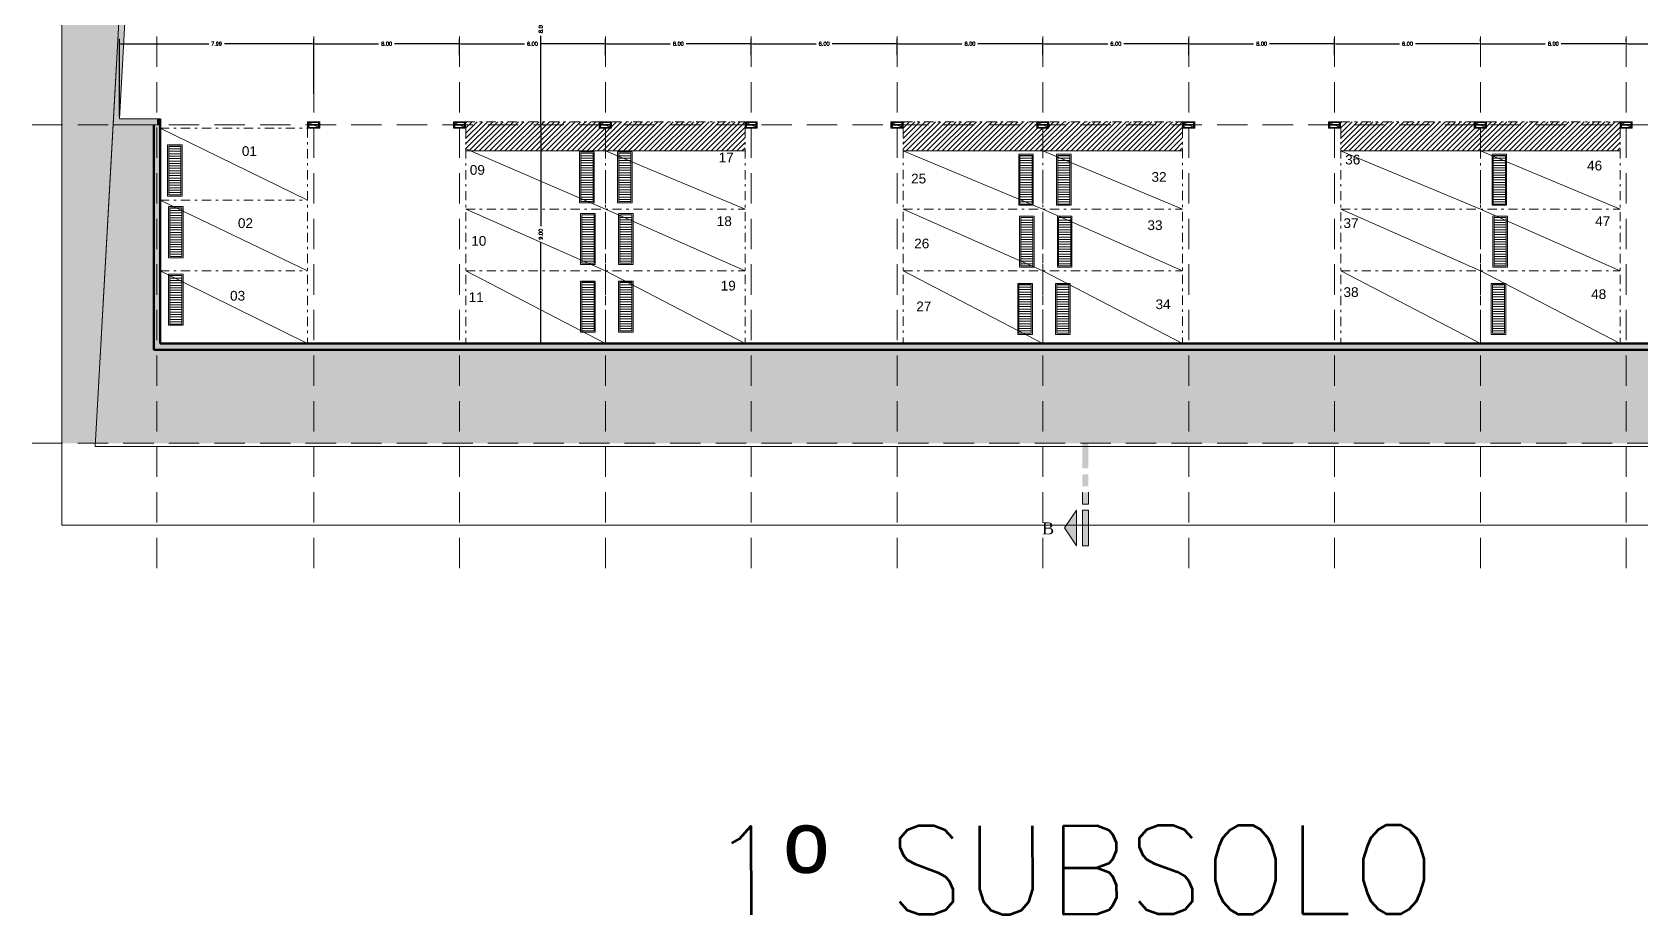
# Model space of a CAD drawing. Header units: millimetres. Extents: x 898 to 1284, y 401 to 654.
# Drawn here: x 897.7 to 963.9, y 401 to 437.3 of the extents above; entities that cross this region are included whole.
import ezdxf

# ---------------------------------------------------------------- set-up
doc = ezdxf.new("R2010")
doc.units = ezdxf.units.MM
doc.header["$LTSCALE"] = 10
doc.linetypes.add('DASHDOT', pattern=[25.4, 12.7, -6.35, 0, -6.35])
doc.linetypes.add('DASHED2', pattern=[0.375, 0.25, -0.125])
doc.layers.get('0').update_dxf_attribs({"color": 90})
for name, color, linetype, lineweight in [('cinza 03', 252, 'Continuous', 13), ('COTA', 90, 'Continuous', 9), ('curvas', 90, 'DASHED2', 9), ('linha estutura', 252, 'Continuous', 13), ('PAREDES 2', 50, 'Continuous', 50), ('Pilares', 16, 'Continuous', 20), ('pn 02', 16, 'Continuous', 20), ('PN-01', 90, 'Continuous', 13), ('terreno', 16, 'Continuous', 20), ('TEXT', 16, 'Continuous', 20)]:
    doc.layers.add(name, color=color, linetype=linetype, lineweight=lineweight)
doc.styles.add('REGUA60', font='cityb___.ttf', dxfattribs={"width": 1.4})
doc.styles.get("Standard").update_dxf_attribs({"font": 'simplex.shx'})
doc.dimstyles.new('1-100', dxfattribs={"dimtxt": 0.15, "dimasz": 0.06, "dimexe": 0.2, "dimexo": 0.1, "dimgap": 0.1, "dimtad": 0, "dimzin": 0, "dimdsep": 46, "dimtxsty": 'Standard', "dimblk": 'DOT', "dimcen": 0.09, "dimclrd": 90, "dimclre": 90, "dimclrt": 16, "dimadec": 0, "dimazin": 0, "dimtfac": 1, "dimtofl": 0, "dimtmove": 0, "dimatfit": 3, "dimldrblk": 'DOT', "dimfxl": 0, "dimtolj": 1, "dimtzin": 0, "dimarcsym": 0})
pattern_1 = [(45, (759.0659, 189.61928), (6e-17, 0.6), [0.4242641, -0.4242641]), (45, (759.1659, 189.51928), (6e-17, 0.6), [0.4242641, -0.4242641]), (45, (759.2659, 189.41928), (6e-17, 0.6), [0.4242641, -0.4242641]), (315, (759.3659, 189.41928), (0.6, -2e-16), [0.4242641, -0.4242641]), (315, (759.4659, 189.51928), (0.6, -2e-16), [0.4242641, -0.4242641]), (315, (759.5659, 189.61928), (0.6, -2e-16), [0.4242641, -0.4242641])]

# ---------------------------------------------------------------- blocks, each defined once
blk = doc.blocks.new('_DOT')
at = {"color": 0, "linetype": 'ByBlock'}
blk.add_line((-0.5, 0), (-1, 0), dxfattribs=at)
at = {"color": 0, "linetype": 'ByBlock', "const_width": 0.5}
blk.add_lwpolyline([(-0.25, 0, 1), (0.25, 0, 1)], format="xyb", close=True, dxfattribs=at)
blk = doc.blocks.new('*D8')
at = {"layer": 'COTA', "color": 90, "lineweight": -2}
for p, q in [((901.288, 433.861), (901.288, 437.048)), ((901.348, 436.848), (904.959, 436.848)), ((909.22, 436.848), (905.609, 436.848)), ((909.28, 434.786), (909.28, 437.048))]:
    blk.add_line(p, q, dxfattribs=at)
at = {"layer": 'COTA', "color": 90, "lineweight": -2, "xscale": 0.06, "yscale": 0.06, "zscale": 0.06, "rotation": 180}
blk.add_blockref('_DOT', (901.288, 436.848), dxfattribs=at)
at = {"layer": 'COTA', "color": 90, "lineweight": -2, "xscale": 0.06, "yscale": 0.06, "zscale": 0.06}
blk.add_blockref('_DOT', (909.28, 436.848), dxfattribs=at)
at = {"layer": 'COTA', "color": 16, "insert": (905.284, 436.848), "char_height": 0.15, "attachment_point": 5}
blk.add_mtext('\\A1;7.99', dxfattribs=at)
blk = doc.blocks.new('*D9')
at = {"layer": 'COTA', "color": 90, "lineweight": -2}
for p, q in [((909.28, 434.786), (909.28, 437.048)), ((909.34, 436.848), (911.951, 436.848)), ((915.22, 436.848), (912.608, 436.848)), ((915.28, 436.378), (915.28, 437.048))]:
    blk.add_line(p, q, dxfattribs=at)
at = {"layer": 'COTA', "color": 90, "lineweight": -2, "xscale": 0.06, "yscale": 0.06, "zscale": 0.06, "rotation": 180}
blk.add_blockref('_DOT', (909.28, 436.848), dxfattribs=at)
at = {"layer": 'COTA', "color": 90, "lineweight": -2, "xscale": 0.06, "yscale": 0.06, "zscale": 0.06}
blk.add_blockref('_DOT', (915.28, 436.848), dxfattribs=at)
at = {"layer": 'COTA', "color": 16, "insert": (912.28, 436.848), "char_height": 0.15, "attachment_point": 5}
blk.add_mtext('\\A1;6.00', dxfattribs=at)
blk = doc.blocks.new('*D10')
at = {"layer": 'COTA', "color": 90, "lineweight": -2}
for p, q in [((915.28, 436.378), (915.28, 437.048)), ((915.34, 436.848), (917.951, 436.848)), ((921.22, 436.848), (918.608, 436.848)), ((921.28, 436.378), (921.28, 437.048))]:
    blk.add_line(p, q, dxfattribs=at)
at = {"layer": 'COTA', "color": 90, "lineweight": -2, "xscale": 0.06, "yscale": 0.06, "zscale": 0.06, "rotation": 180}
blk.add_blockref('_DOT', (915.28, 436.848), dxfattribs=at)
at = {"layer": 'COTA', "color": 90, "lineweight": -2, "xscale": 0.06, "yscale": 0.06, "zscale": 0.06}
blk.add_blockref('_DOT', (921.28, 436.848), dxfattribs=at)
at = {"layer": 'COTA', "color": 16, "insert": (918.28, 436.848), "char_height": 0.15, "attachment_point": 5}
blk.add_mtext('\\A1;6.00', dxfattribs=at)
blk = doc.blocks.new('*D11')
at = {"layer": 'COTA', "color": 90, "lineweight": -2}
for p, q in [((921.28, 436.378), (921.28, 437.048)), ((921.34, 436.848), (923.951, 436.848)), ((927.22, 436.848), (924.608, 436.848)), ((927.28, 436.378), (927.28, 437.048))]:
    blk.add_line(p, q, dxfattribs=at)
at = {"layer": 'COTA', "color": 90, "lineweight": -2, "xscale": 0.06, "yscale": 0.06, "zscale": 0.06, "rotation": 180}
blk.add_blockref('_DOT', (921.28, 436.848), dxfattribs=at)
at = {"layer": 'COTA', "color": 90, "lineweight": -2, "xscale": 0.06, "yscale": 0.06, "zscale": 0.06}
blk.add_blockref('_DOT', (927.28, 436.848), dxfattribs=at)
at = {"layer": 'COTA', "color": 16, "insert": (924.28, 436.848), "char_height": 0.15, "attachment_point": 5}
blk.add_mtext('\\A1;6.00', dxfattribs=at)
blk = doc.blocks.new('*D12')
at = {"layer": 'COTA', "color": 90, "lineweight": -2}
for p, q in [((927.28, 436.378), (927.28, 437.048)), ((927.34, 436.848), (929.951, 436.848)), ((933.22, 436.848), (930.608, 436.848)), ((933.28, 436.378), (933.28, 437.048))]:
    blk.add_line(p, q, dxfattribs=at)
at = {"layer": 'COTA', "color": 90, "lineweight": -2, "xscale": 0.06, "yscale": 0.06, "zscale": 0.06, "rotation": 180}
blk.add_blockref('_DOT', (927.28, 436.848), dxfattribs=at)
at = {"layer": 'COTA', "color": 90, "lineweight": -2, "xscale": 0.06, "yscale": 0.06, "zscale": 0.06}
blk.add_blockref('_DOT', (933.28, 436.848), dxfattribs=at)
at = {"layer": 'COTA', "color": 16, "insert": (930.28, 436.848), "char_height": 0.15, "attachment_point": 5}
blk.add_mtext('\\A1;6.00', dxfattribs=at)
blk = doc.blocks.new('*D13')
at = {"layer": 'COTA', "color": 90, "lineweight": -2}
for p, q in [((933.28, 436.378), (933.28, 437.048)), ((933.34, 436.848), (935.951, 436.848)), ((939.22, 436.848), (936.608, 436.848)), ((939.28, 436.378), (939.28, 437.048))]:
    blk.add_line(p, q, dxfattribs=at)
at = {"layer": 'COTA', "color": 90, "lineweight": -2, "xscale": 0.06, "yscale": 0.06, "zscale": 0.06, "rotation": 180}
blk.add_blockref('_DOT', (933.28, 436.848), dxfattribs=at)
at = {"layer": 'COTA', "color": 90, "lineweight": -2, "xscale": 0.06, "yscale": 0.06, "zscale": 0.06}
blk.add_blockref('_DOT', (939.28, 436.848), dxfattribs=at)
at = {"layer": 'COTA', "color": 16, "insert": (936.28, 436.848), "char_height": 0.15, "attachment_point": 5}
blk.add_mtext('\\A1;6.00', dxfattribs=at)
blk = doc.blocks.new('*D14')
at = {"layer": 'COTA', "color": 90, "lineweight": -2}
for p, q in [((939.28, 436.378), (939.28, 437.048)), ((939.34, 436.848), (941.951, 436.848)), ((945.22, 436.848), (942.608, 436.848)), ((945.28, 436.378), (945.28, 437.048))]:
    blk.add_line(p, q, dxfattribs=at)
at = {"layer": 'COTA', "color": 90, "lineweight": -2, "xscale": 0.06, "yscale": 0.06, "zscale": 0.06, "rotation": 180}
blk.add_blockref('_DOT', (939.28, 436.848), dxfattribs=at)
at = {"layer": 'COTA', "color": 90, "lineweight": -2, "xscale": 0.06, "yscale": 0.06, "zscale": 0.06}
blk.add_blockref('_DOT', (945.28, 436.848), dxfattribs=at)
at = {"layer": 'COTA', "color": 16, "insert": (942.28, 436.848), "char_height": 0.15, "attachment_point": 5}
blk.add_mtext('\\A1;6.00', dxfattribs=at)
blk = doc.blocks.new('*D15')
at = {"layer": 'COTA', "color": 90, "lineweight": -2}
for p, q in [((945.28, 436.378), (945.28, 437.048)), ((945.34, 436.848), (947.951, 436.848)), ((951.22, 436.848), (948.608, 436.848)), ((951.28, 436.378), (951.28, 437.048))]:
    blk.add_line(p, q, dxfattribs=at)
at = {"layer": 'COTA', "color": 90, "lineweight": -2, "xscale": 0.06, "yscale": 0.06, "zscale": 0.06, "rotation": 180}
blk.add_blockref('_DOT', (945.28, 436.848), dxfattribs=at)
at = {"layer": 'COTA', "color": 90, "lineweight": -2, "xscale": 0.06, "yscale": 0.06, "zscale": 0.06}
blk.add_blockref('_DOT', (951.28, 436.848), dxfattribs=at)
at = {"layer": 'COTA', "color": 16, "insert": (948.28, 436.848), "char_height": 0.15, "attachment_point": 5}
blk.add_mtext('\\A1;6.00', dxfattribs=at)
blk = doc.blocks.new('*D16')
at = {"layer": 'COTA', "color": 90, "lineweight": -2}
for p, q in [((951.28, 436.378), (951.28, 437.048)), ((951.34, 436.848), (953.951, 436.848)), ((957.22, 436.848), (954.608, 436.848)), ((957.28, 436.948), (957.28, 437.048))]:
    blk.add_line(p, q, dxfattribs=at)
at = {"layer": 'COTA', "color": 90, "lineweight": -2, "xscale": 0.06, "yscale": 0.06, "zscale": 0.06, "rotation": 180}
blk.add_blockref('_DOT', (951.28, 436.848), dxfattribs=at)
at = {"layer": 'COTA', "color": 90, "lineweight": -2, "xscale": 0.06, "yscale": 0.06, "zscale": 0.06}
blk.add_blockref('_DOT', (957.28, 436.848), dxfattribs=at)
at = {"layer": 'COTA', "color": 16, "insert": (954.28, 436.848), "char_height": 0.15, "attachment_point": 5}
blk.add_mtext('\\A1;6.00', dxfattribs=at)
blk = doc.blocks.new('*D17')
at = {"layer": 'COTA', "color": 90, "lineweight": -2}
for p, q in [((957.28, 436.948), (957.28, 437.048)), ((957.34, 436.848), (959.951, 436.848)), ((963.22, 436.848), (960.608, 436.848)), ((963.28, 436.948), (963.28, 437.048))]:
    blk.add_line(p, q, dxfattribs=at)
at = {"layer": 'COTA', "color": 90, "lineweight": -2, "xscale": 0.06, "yscale": 0.06, "zscale": 0.06, "rotation": 180}
blk.add_blockref('_DOT', (957.28, 436.848), dxfattribs=at)
at = {"layer": 'COTA', "color": 90, "lineweight": -2, "xscale": 0.06, "yscale": 0.06, "zscale": 0.06}
blk.add_blockref('_DOT', (963.28, 436.848), dxfattribs=at)
at = {"layer": 'COTA', "color": 16, "insert": (960.28, 436.848), "char_height": 0.15, "attachment_point": 5}
blk.add_mtext('\\A1;6.00', dxfattribs=at)
blk = doc.blocks.new('*D18')
at = {"layer": 'COTA', "color": 90, "lineweight": -2}
for p, q in [((963.28, 436.948), (963.28, 437.048)), ((963.34, 436.848), (965.951, 436.848)), ((969.22, 436.848), (966.608, 436.848)), ((969.28, 436.948), (969.28, 437.048))]:
    blk.add_line(p, q, dxfattribs=at)
at = {"layer": 'COTA', "color": 90, "lineweight": -2, "xscale": 0.06, "yscale": 0.06, "zscale": 0.06, "rotation": 180}
blk.add_blockref('_DOT', (963.28, 436.848), dxfattribs=at)
at = {"layer": 'COTA', "color": 90, "lineweight": -2, "xscale": 0.06, "yscale": 0.06, "zscale": 0.06}
blk.add_blockref('_DOT', (969.28, 436.848), dxfattribs=at)
at = {"layer": 'COTA', "color": 16, "insert": (966.28, 436.848), "char_height": 0.15, "attachment_point": 5}
blk.add_mtext('\\A1;6.00', dxfattribs=at)
blk = doc.blocks.new('*D30')
at = {"layer": 'COTA', "color": 90, "lineweight": -2}
for p, q in [((918.72, 433.511), (918.82, 433.511)), ((918.62, 433.451), (918.62, 429.339)), ((918.62, 424.571), (918.62, 428.682)), ((918.628, 424.511), (918.82, 424.511))]:
    blk.add_line(p, q, dxfattribs=at)
at = {"layer": 'COTA', "color": 90, "lineweight": -2, "xscale": 0.06, "yscale": 0.06, "zscale": 0.06}
for p, rotation in [((918.62, 433.511), 90), ((918.62, 424.511), 270)]:
    blk.add_blockref('_DOT', p, dxfattribs=dict(at, rotation=rotation))
at = {"layer": 'COTA', "color": 16, "insert": (918.62, 429.011), "char_height": 0.15, "attachment_point": 5, "rotation": 90}
blk.add_mtext('\\A1;9.00', dxfattribs=at)
blk = doc.blocks.new('*D31')
at = {"layer": 'COTA', "color": 90, "lineweight": -2}
for p, q in [((918.62, 441.451), (918.62, 437.839)), ((918.63, 441.511), (918.82, 441.511)), ((918.62, 433.571), (918.62, 437.182)), ((918.72, 433.511), (918.82, 433.511))]:
    blk.add_line(p, q, dxfattribs=at)
at = {"layer": 'COTA', "color": 90, "lineweight": -2, "xscale": 0.06, "yscale": 0.06, "zscale": 0.06}
for p, rotation in [((918.62, 441.511), 90), ((918.62, 433.511), 270)]:
    blk.add_blockref('_DOT', p, dxfattribs=dict(at, rotation=rotation))
at = {"layer": 'COTA', "color": 16, "insert": (918.62, 437.511), "char_height": 0.15, "attachment_point": 5, "rotation": 90}
blk.add_mtext('\\A1;8.00', dxfattribs=at)

msp = doc.modelspace()

# ---------------------------------------------------------------- hatches: boundary and pattern name
at = {"layer": 'cinza 03'}
h = msp.add_hatch(dxfattribs=at)
h.set_pattern_fill('SOLO1', color=256, style=0)
h.set_pattern_definition(pattern_1)
h.paths.add_polyline_path([(901.024, 433.511), (898.912, 433.511), (898.912, 420.411), (900.299, 420.411)])
h.paths.add_polyline_path([(901.466, 441.511), (898.912, 441.511), (898.912, 433.511), (901.024, 433.511)])
h.paths.add_polyline_path([(901.908, 449.511), (898.912, 449.511), (898.912, 442.625), (899.791, 442.625), (899.791, 442.38), (898.912, 442.38), (898.912, 442.135), (899.791, 442.135), (899.056, 441.645), (898.912, 441.741), (898.912, 441.511), (901.466, 441.511)])
h.paths.add_polyline_path([(902.24, 455.511), (898.912, 455.511), (898.912, 449.511), (901.908, 449.511)])
h.paths.add_polyline_path([(902.706, 463.939), (902.83, 466.092), (902.83, 467.414), (899.814, 467.604), (898.912, 465.803), (898.912, 455.511), (902.24, 455.511)])
h.paths.add_polyline_path([(909.28, 467.007), (902.905, 467.409), (902.83, 466.092), (902.83, 463.936), (909.28, 463.797)])
h.paths.add_polyline_path([(915.28, 466.628), (909.28, 467.007), (909.28, 463.797), (915.28, 463.667)])
h.paths.add_polyline_path([(921.28, 466.249), (915.28, 466.628), (915.28, 463.667), (921.28, 463.538), (921.28, 463.908)])
h.paths.add_polyline_path([(898.668, 442.728), (898.668, 443.481), (899.403, 443.481), (899.403, 442.728)], flags=9)
for points in [[(901.288, 433.761), (901.716, 441.511), (901.466, 441.511), (901.024, 433.511), (902.83, 433.511), (902.83, 433.761)], [(902.955, 433.761), (902.83, 433.761), (902.83, 433.511), (902.955, 433.511)], [(915.28, 424.511), (909.28, 424.511), (909.28, 424.261), (915.28, 424.261)]]:
    msp.add_hatch(color=256, dxfattribs=at).paths.add_polyline_path(points)
h = msp.add_hatch(dxfattribs=at)
h.set_pattern_fill('SOLO1', color=256, style=0)
h.set_pattern_definition(pattern_1)
h.paths.add_polyline_path([(945.28, 424.261), (939.28, 424.261), (939.28, 420.411), (945.28, 420.411)])
h.paths.add_polyline_path([(939.28, 424.261), (933.28, 424.261), (933.28, 420.411), (939.28, 420.411)])
h.paths.add_polyline_path([(933.28, 424.261), (927.28, 424.261), (927.28, 420.411), (933.28, 420.411)])
h.paths.add_polyline_path([(927.28, 424.261), (921.28, 424.261), (921.28, 420.411), (927.28, 420.411)])
h.paths.add_polyline_path([(921.28, 424.261), (915.28, 424.261), (915.28, 420.411), (921.28, 420.411)])
h.paths.add_polyline_path([(915.28, 424.261), (909.28, 424.261), (909.28, 420.411), (915.28, 420.411)])
h.paths.add_polyline_path([(909.28, 424.261), (902.83, 424.261), (902.83, 420.411), (909.28, 420.411)])
h.paths.add_polyline_path([(902.83, 424.261), (902.705, 424.261), (902.705, 433.511), (901.024, 433.511), (900.299, 420.411), (902.83, 420.411)])
h = msp.add_hatch(color=256, dxfattribs=at)
h.paths.add_polyline_path([(902.83, 433.511), (902.705, 433.511), (902.705, 424.261), (902.83, 424.261)])
h.paths.add_polyline_path([(902.955, 433.511), (902.83, 433.511), (902.83, 424.261), (909.28, 424.261), (909.28, 424.511), (902.955, 424.511)])
h = msp.add_hatch(dxfattribs=at)
h.set_pattern_fill('_USER', color=256, scale=0.15, angle=45, style=0, pattern_type=0)
h.set_pattern_definition([(45, (741.06589, 189.11928), (-0.10606602, 0.10606602), [])])
h.paths.add_polyline_path([(921.28, 433.381), (921.03, 433.381), (921.03, 433.511), (915.53, 433.511), (915.53, 433.381), (915.53, 432.441), (921.28, 432.441)])
h.paths.add_polyline_path([(927.03, 433.381), (927.03, 433.511), (921.53, 433.511), (921.53, 433.381), (921.28, 433.381), (921.28, 432.441), (927.03, 432.441)])
h.paths.add_polyline_path([(927.03, 433.641), (921.53, 433.641), (921.53, 433.511), (927.03, 433.511)])
h.paths.add_polyline_path([(921.03, 433.641), (915.53, 433.641), (915.53, 433.511), (921.03, 433.511)])
h = msp.add_hatch(dxfattribs=at)
h.set_pattern_fill('_USER', color=256, scale=0.15, angle=45, style=0, pattern_type=0)
h.set_pattern_definition([(45, (759.06589, 189.11928), (-0.10606602, 0.10606602), [])])
h.paths.add_polyline_path([(939.28, 433.381), (939.03, 433.381), (939.03, 433.511), (933.53, 433.511), (933.53, 433.381), (933.53, 432.441), (939.28, 432.441)])
h.paths.add_polyline_path([(945.03, 433.381), (945.03, 433.511), (939.53, 433.511), (939.53, 433.381), (939.28, 433.381), (939.28, 432.441), (945.03, 432.441)])
h.paths.add_polyline_path([(945.03, 433.641), (939.53, 433.641), (939.53, 433.511), (945.03, 433.511)])
h.paths.add_polyline_path([(939.03, 433.641), (933.53, 433.641), (933.53, 433.511), (939.03, 433.511)])
h = msp.add_hatch(dxfattribs=at)
h.set_pattern_fill('_USER', color=256, scale=0.15, angle=45, style=0, pattern_type=0)
h.set_pattern_definition([(45, (777.06589, 189.11928), (-0.10606602, 0.10606602), [])])
h.paths.add_polyline_path([(957.28, 433.381), (957.03, 433.381), (957.03, 433.511), (951.53, 433.511), (951.53, 433.381), (951.53, 432.441), (957.28, 432.441)])
h.paths.add_polyline_path([(963.03, 433.381), (963.03, 433.511), (957.53, 433.511), (957.53, 433.381), (957.28, 433.381), (957.28, 432.441), (963.03, 432.441)])
h.paths.add_polyline_path([(963.03, 433.641), (957.53, 433.641), (957.53, 433.511), (963.03, 433.511)])
h.paths.add_polyline_path([(957.03, 433.641), (951.53, 433.641), (951.53, 433.511), (957.03, 433.511)])
h = msp.add_hatch(dxfattribs=at)
h.set_pattern_fill('_USER', color=256, scale=0.1, style=0, pattern_type=0)
h.set_pattern_definition([(0, (748.39919, 177.92523), (0, 0.1), [])])
h.paths.add_polyline_path([(903.815, 432.635), (903.315, 432.635), (903.315, 430.635), (903.815, 430.635)])
h = msp.add_hatch(dxfattribs=at)
h.set_pattern_fill('_USER', color=256, scale=0.1, style=0, pattern_type=0)
h.set_pattern_definition([(0, (765.35521, 177.64342), (0, 0.1), [])])
h.paths.add_polyline_path([(920.771, 432.353), (920.271, 432.353), (920.271, 430.353), (920.771, 430.353)])
h = msp.add_hatch(dxfattribs=at)
h.set_pattern_fill('_USER', color=256, scale=0.1, style=0, pattern_type=0)
h.set_pattern_definition([(0, (766.91241, 177.64342), (0, 0.1), [])])
h.paths.add_polyline_path([(922.328, 432.353), (921.828, 432.353), (921.828, 430.353), (922.328, 430.353)])
h = msp.add_hatch(dxfattribs=at)
h.set_pattern_fill('_USER', color=256, scale=0.1, style=0, pattern_type=0)
h.set_pattern_definition([(0, (783.41673, 177.54446), (0, 0.1), [])])
h.paths.add_polyline_path([(938.833, 432.254), (938.333, 432.254), (938.333, 430.254), (938.833, 430.254)])
h = msp.add_hatch(dxfattribs=at)
h.set_pattern_fill('_USER', color=256, scale=0.1, style=0, pattern_type=0)
h.set_pattern_definition([(0, (784.97393, 177.54446), (0, 0.1), [])])
h.paths.add_polyline_path([(940.39, 432.254), (939.89, 432.254), (939.89, 430.254), (940.39, 430.254)])
h = msp.add_hatch(dxfattribs=at)
h.set_pattern_fill('_USER', color=256, scale=0.1, style=0, pattern_type=0)
h.set_pattern_definition([(0, (802.89151, 177.54446), (0, 0.1), [])])
h.paths.add_polyline_path([(958.307, 432.254), (957.807, 432.254), (957.807, 430.254), (958.307, 430.254)])
h = msp.add_hatch(dxfattribs=at)
h.set_pattern_fill('_USER', color=256, scale=0.1, style=0, pattern_type=0)
h.set_pattern_definition([(0, (748.43951, 175.38752), (0, 0.1), [])])
h.paths.add_polyline_path([(903.855, 430.097), (903.355, 430.097), (903.355, 428.097), (903.855, 428.097)])
h = msp.add_hatch(dxfattribs=at)
h.set_pattern_fill('_USER', color=256, scale=0.1, style=0, pattern_type=0)
h.set_pattern_definition([(0, (765.39553, 175.10571), (0, 0.1), [])])
h.paths.add_polyline_path([(920.811, 429.815), (920.311, 429.815), (920.311, 427.815), (920.811, 427.815)])
h = msp.add_hatch(dxfattribs=at)
h.set_pattern_fill('_USER', color=256, scale=0.1, style=0, pattern_type=0)
h.set_pattern_definition([(0, (766.95272, 175.10571), (0, 0.1), [])])
h.paths.add_polyline_path([(922.369, 429.815), (921.869, 429.815), (921.869, 427.815), (922.369, 427.815)])
h = msp.add_hatch(dxfattribs=at)
h.set_pattern_fill('_USER', color=256, scale=0.1, style=0, pattern_type=0)
h.set_pattern_definition([(0, (783.45316, 174.99724), (0, 0.1), [])])
h.paths.add_polyline_path([(938.869, 429.707), (938.369, 429.707), (938.369, 427.707), (938.869, 427.707)])
h = msp.add_hatch(dxfattribs=at)
h.set_pattern_fill('_USER', color=256, scale=0.1, style=0, pattern_type=0)
h.set_pattern_definition([(0, (785.01036, 174.99724), (0, 0.1), [])])
h.paths.add_polyline_path([(940.426, 429.707), (939.926, 429.707), (939.926, 427.707), (940.426, 427.707)])
h = msp.add_hatch(dxfattribs=at)
h.set_pattern_fill('_USER', color=256, scale=0.1, style=0, pattern_type=0)
h.set_pattern_definition([(0, (802.92793, 174.99724), (0, 0.1), [])])
h.paths.add_polyline_path([(958.344, 429.707), (957.844, 429.707), (957.844, 427.707), (958.344, 427.707)])
h = msp.add_hatch(dxfattribs=at)
h.set_pattern_fill('SOLO1', color=256, style=0)
h.set_pattern_definition(pattern_1)
h.paths.add_polyline_path([(992.312, 427.85), (991.108, 427.85), (991.108, 420.411), (991.854, 420.411)])
h.paths.add_polyline_path([(981.28, 424.261), (975.28, 424.261), (975.28, 420.411), (981.28, 420.411)])
h.paths.add_polyline_path([(975.28, 424.261), (969.28, 424.261), (969.28, 420.411), (975.28, 420.411)])
h.paths.add_polyline_path([(969.28, 424.261), (963.28, 424.261), (963.28, 420.411), (969.28, 420.411)])
h.paths.add_polyline_path([(963.28, 424.261), (957.28, 424.261), (957.28, 420.411), (963.28, 420.411)])
h.paths.add_polyline_path([(957.28, 424.261), (951.28, 424.261), (951.28, 420.411), (957.28, 420.411)])
h.paths.add_polyline_path([(951.28, 424.261), (945.28, 424.261), (945.28, 420.411), (951.28, 420.411)])
h = msp.add_hatch(dxfattribs=at)
h.set_pattern_fill('_USER', color=256, scale=0.1, style=0, pattern_type=0)
h.set_pattern_definition([(0, (748.43951, 172.60812), (0, 0.1), [])])
h.paths.add_polyline_path([(903.855, 427.318), (903.355, 427.318), (903.355, 425.318), (903.855, 425.318)])
h = msp.add_hatch(dxfattribs=at)
h.set_pattern_fill('_USER', color=256, scale=0.1, style=0, pattern_type=0)
h.set_pattern_definition([(0, (765.39553, 172.32631), (0, 0.1), [])])
h.paths.add_polyline_path([(920.811, 427.036), (920.311, 427.036), (920.311, 425.036), (920.811, 425.036)])
h = msp.add_hatch(dxfattribs=at)
h.set_pattern_fill('_USER', color=256, scale=0.1, style=0, pattern_type=0)
h.set_pattern_definition([(0, (766.95272, 172.32631), (0, 0.1), [])])
h.paths.add_polyline_path([(922.369, 427.036), (921.869, 427.036), (921.869, 425.036), (922.369, 425.036)])
h = msp.add_hatch(dxfattribs=at)
h.set_pattern_fill('_USER', color=256, scale=0.1, style=0, pattern_type=0)
h.set_pattern_definition([(0, (783.38031, 172.23169), (0, 0.1), [])])
h.paths.add_polyline_path([(938.796, 426.941), (938.296, 426.941), (938.296, 424.941), (938.796, 424.941)])
h = msp.add_hatch(dxfattribs=at)
h.set_pattern_fill('_USER', color=256, scale=0.1, style=0, pattern_type=0)
h.set_pattern_definition([(0, (784.93751, 172.23169), (0, 0.1), [])])
h.paths.add_polyline_path([(940.353, 426.941), (939.853, 426.941), (939.853, 424.941), (940.353, 424.941)])
h = msp.add_hatch(dxfattribs=at)
h.set_pattern_fill('_USER', color=256, scale=0.1, style=0, pattern_type=0)
h.set_pattern_definition([(0, (802.85508, 172.23169), (0, 0.1), [])])
h.paths.add_polyline_path([(958.271, 426.941), (957.771, 426.941), (957.771, 424.941), (958.271, 424.941)])
at = {"layer": 'cinza 03', "linetype": 'DASHDOT'}
h = msp.add_hatch(color=256, dxfattribs=at)
h.paths.add_polyline_path([(921.28, 424.511), (915.28, 424.511), (915.28, 424.386), (921.28, 424.386)])
h.paths.add_polyline_path([(921.28, 424.386), (915.28, 424.386), (915.28, 424.261), (921.28, 424.261)])
h.paths.add_polyline_path([(927.28, 424.511), (921.28, 424.511), (921.28, 424.386), (927.28, 424.386)])
h.paths.add_polyline_path([(927.28, 424.386), (921.28, 424.386), (921.28, 424.261), (927.28, 424.261)])
h = msp.add_hatch(color=256, dxfattribs=at)
h.paths.add_polyline_path([(933.28, 424.511), (927.28, 424.511), (927.28, 424.386), (933.28, 424.386)])
h.paths.add_polyline_path([(933.28, 424.386), (927.28, 424.386), (927.28, 424.261), (933.28, 424.261)])
h.paths.add_polyline_path([(939.28, 424.511), (933.28, 424.511), (933.28, 424.386), (939.28, 424.386)])
h.paths.add_polyline_path([(939.28, 424.386), (933.28, 424.386), (933.28, 424.261), (939.28, 424.261)])
h.paths.add_polyline_path([(944.074, 424.511), (939.28, 424.511), (939.28, 424.386), (944.074, 424.386)])
h.paths.add_polyline_path([(944.074, 424.386), (939.28, 424.386), (939.28, 424.261), (944.074, 424.261)])
h.paths.add_polyline_path([(945.28, 424.511), (944.074, 424.511), (944.074, 424.386), (945.28, 424.386)])
h.paths.add_polyline_path([(945.28, 424.386), (944.074, 424.386), (944.074, 424.261), (945.28, 424.261)])
h = msp.add_hatch(color=256, dxfattribs=at)
h.paths.add_polyline_path([(951.28, 424.511), (945.28, 424.511), (945.28, 424.386), (951.28, 424.386)])
h.paths.add_polyline_path([(951.28, 424.386), (945.28, 424.386), (945.28, 424.261), (951.28, 424.261)])
h.paths.add_polyline_path([(957.28, 424.511), (951.28, 424.511), (951.28, 424.386), (957.28, 424.386)])
h.paths.add_polyline_path([(957.28, 424.386), (951.28, 424.386), (951.28, 424.261), (957.28, 424.261)])
h.paths.add_polyline_path([(963.28, 424.511), (957.28, 424.511), (957.28, 424.386), (963.28, 424.386)])
h.paths.add_polyline_path([(963.28, 424.386), (957.28, 424.386), (957.28, 424.261), (963.28, 424.261)])
h = msp.add_hatch(color=256, dxfattribs=at)
h.paths.add_polyline_path([(969.28, 424.511), (963.28, 424.511), (963.28, 424.386), (969.28, 424.386)])
h.paths.add_polyline_path([(969.28, 424.386), (963.28, 424.386), (963.28, 424.261), (969.28, 424.261)])
h.paths.add_polyline_path([(975.28, 424.511), (969.28, 424.511), (969.28, 424.386), (975.28, 424.386)])
h.paths.add_polyline_path([(975.28, 424.386), (969.28, 424.386), (969.28, 424.261), (975.28, 424.261)])
h.paths.add_polyline_path([(981.28, 424.511), (975.28, 424.511), (975.28, 424.386), (981.28, 424.386)])
h.paths.add_polyline_path([(981.28, 424.386), (975.28, 424.386), (975.28, 424.261), (981.28, 424.261)])
at = {"layer": 'Pilares'}
for points in [[(909.055, 433.616), (909.055, 433.406), (909.085, 433.406), (909.085, 433.496), (909.475, 433.496), (909.475, 433.406), (909.505, 433.406), (909.505, 433.616), (909.475, 433.616), (909.475, 433.526), (909.085, 433.526), (909.085, 433.616)], [(915.055, 433.616), (915.055, 433.406), (915.085, 433.406), (915.085, 433.496), (915.475, 433.496), (915.475, 433.406), (915.505, 433.406), (915.505, 433.616), (915.475, 433.616), (915.475, 433.526), (915.085, 433.526), (915.085, 433.616)], [(921.055, 433.616), (921.055, 433.406), (921.085, 433.406), (921.085, 433.496), (921.475, 433.496), (921.475, 433.406), (921.505, 433.406), (921.505, 433.616), (921.475, 433.616), (921.475, 433.526), (921.085, 433.526), (921.085, 433.616)], [(927.055, 433.616), (927.055, 433.406), (927.085, 433.406), (927.085, 433.496), (927.475, 433.496), (927.475, 433.406), (927.505, 433.406), (927.505, 433.616), (927.475, 433.616), (927.475, 433.526), (927.085, 433.526), (927.085, 433.616)], [(933.055, 433.616), (933.055, 433.406), (933.085, 433.406), (933.085, 433.496), (933.475, 433.496), (933.475, 433.406), (933.505, 433.406), (933.505, 433.616), (933.475, 433.616), (933.475, 433.526), (933.085, 433.526), (933.085, 433.616)], [(939.055, 433.616), (939.055, 433.406), (939.085, 433.406), (939.085, 433.496), (939.475, 433.496), (939.475, 433.406), (939.505, 433.406), (939.505, 433.616), (939.475, 433.616), (939.475, 433.526), (939.085, 433.526), (939.085, 433.616)], [(945.055, 433.616), (945.055, 433.406), (945.085, 433.406), (945.085, 433.496), (945.475, 433.496), (945.475, 433.406), (945.505, 433.406), (945.505, 433.616), (945.475, 433.616), (945.475, 433.526), (945.085, 433.526), (945.085, 433.616)], [(951.055, 433.616), (951.055, 433.406), (951.085, 433.406), (951.085, 433.496), (951.475, 433.496), (951.475, 433.406), (951.505, 433.406), (951.505, 433.616), (951.475, 433.616), (951.475, 433.526), (951.085, 433.526), (951.085, 433.616)], [(957.055, 433.616), (957.055, 433.406), (957.085, 433.406), (957.085, 433.496), (957.475, 433.496), (957.475, 433.406), (957.505, 433.406), (957.505, 433.616), (957.475, 433.616), (957.475, 433.526), (957.085, 433.526), (957.085, 433.616)], [(963.055, 433.616), (963.055, 433.406), (963.085, 433.406), (963.085, 433.496), (963.475, 433.496), (963.475, 433.406), (963.505, 433.406), (963.505, 433.616), (963.475, 433.616), (963.475, 433.526), (963.085, 433.526), (963.085, 433.616)]]:
    msp.add_hatch(color=256, dxfattribs=at).paths.add_polyline_path(points)
at = {"layer": 'PN-01', "ltscale": 0.05}
h = msp.add_hatch(color=256, dxfattribs=at)
h.paths.add_polyline_path([(940.171, 416.928), (940.661, 416.193), (940.661, 417.663)])
h.paths.add_polyline_path([(940.906, 417.663), (940.906, 416.193), (941.151, 416.193), (941.151, 417.663)])
h.paths.add_polyline_path([(940.906, 418.398), (940.906, 417.908), (941.151, 417.908), (941.151, 418.398)])
h.paths.add_polyline_path([(940.906, 419.133), (940.906, 418.643), (941.151, 418.643), (941.151, 419.133)])
h.paths.add_polyline_path([(940.906, 420.101), (940.906, 419.378), (941.151, 419.378), (941.151, 420.101)])
h.paths.add_polyline_path([(940.906, 420.848), (940.906, 420.101), (941.151, 420.101), (941.151, 420.848)])

# ---------------------------------------------------------------- linework, layer by layer
at = {"layer": 'cinza 03'}
for p, q in [((902.955, 433.374), (909.025, 430.42)), ((915.53, 432.441), (927.03, 432.441)), ((915.534, 432.531), (921.28, 430.041)), ((921.28, 432.441), (927.025, 430.041)), ((933.53, 432.441), (945.03, 432.441)), ((933.53, 432.441), (939.28, 430.041)), ((939.28, 432.441), (945.025, 430.041)), ((951.53, 432.441), (963.03, 432.441)), ((951.53, 432.441), (957.28, 430.041)), ((957.28, 432.441), (963.025, 430.041)), ((902.955, 430.42), (909.025, 427.511)), ((915.534, 430.041), (921.28, 427.511)), ((921.28, 430.041), (927.025, 427.511)), ((933.534, 430.041), (939.28, 427.511)), ((939.28, 430.041), (945.025, 427.511)), ((951.534, 430.041), (957.28, 427.511)), ((957.28, 430.041), (963.025, 427.511)), ((902.955, 427.511), (909.025, 424.511)), ((915.534, 427.511), (921.28, 424.511)), ((921.28, 427.511), (927.025, 424.511)), ((933.534, 427.511), (939.28, 424.511)), ((939.28, 427.511), (945.03, 424.517)), ((951.534, 427.511), (957.28, 424.511)), ((957.28, 427.511), (963.03, 424.517))]:
    msp.add_line(p, q, dxfattribs=at)
at = {"layer": 'cinza 03', "linetype": 'DASHDOT'}
msp.add_lwpolyline([(898.912, 465.803), (898.912, 417.043), (991.108, 417.043), (991.108, 427.85), (995.615, 427.85), (995.615, 461.557), (899.814, 467.604)], close=True, dxfattribs=at)
at = {"layer": 'cinza 03'}
for points in [[(903.265, 430.585), (903.865, 430.585), (903.865, 432.685), (903.265, 432.685)], [(903.315, 430.635), (903.815, 430.635), (903.815, 432.635), (903.315, 432.635)], [(920.221, 430.303), (920.821, 430.303), (920.821, 432.403), (920.221, 432.403)], [(920.271, 430.353), (920.771, 430.353), (920.771, 432.353), (920.271, 432.353)], [(921.778, 430.303), (922.378, 430.303), (922.378, 432.403), (921.778, 432.403)], [(921.828, 430.353), (922.328, 430.353), (922.328, 432.353), (921.828, 432.353)], [(938.283, 430.204), (938.883, 430.204), (938.883, 432.304), (938.283, 432.304)], [(938.333, 430.254), (938.833, 430.254), (938.833, 432.254), (938.333, 432.254)], [(939.84, 430.204), (940.44, 430.204), (940.44, 432.304), (939.84, 432.304)], [(939.89, 430.254), (940.39, 430.254), (940.39, 432.254), (939.89, 432.254)], [(957.757, 430.204), (958.357, 430.204), (958.357, 432.304), (957.757, 432.304)], [(957.807, 430.254), (958.307, 430.254), (958.307, 432.254), (957.807, 432.254)], [(903.305, 428.047), (903.905, 428.047), (903.905, 430.147), (903.305, 430.147)], [(903.355, 428.097), (903.855, 428.097), (903.855, 430.097), (903.355, 430.097)], [(920.261, 427.765), (920.861, 427.765), (920.861, 429.865), (920.261, 429.865)], [(920.311, 427.815), (920.811, 427.815), (920.811, 429.815), (920.311, 429.815)], [(921.819, 427.765), (922.419, 427.765), (922.419, 429.865), (921.819, 429.865)], [(921.869, 427.815), (922.369, 427.815), (922.369, 429.815), (921.869, 429.815)], [(938.319, 427.657), (938.919, 427.657), (938.919, 429.757), (938.319, 429.757)], [(938.369, 427.707), (938.869, 427.707), (938.869, 429.707), (938.369, 429.707)], [(939.876, 427.657), (940.476, 427.657), (940.476, 429.757), (939.876, 429.757)], [(939.926, 427.707), (940.426, 427.707), (940.426, 429.707), (939.926, 429.707)], [(957.794, 427.657), (958.394, 427.657), (958.394, 429.757), (957.794, 429.757)], [(957.844, 427.707), (958.344, 427.707), (958.344, 429.707), (957.844, 429.707)], [(903.305, 425.268), (903.905, 425.268), (903.905, 427.368), (903.305, 427.368)], [(903.355, 425.318), (903.855, 425.318), (903.855, 427.318), (903.355, 427.318)], [(920.261, 424.986), (920.861, 424.986), (920.861, 427.086), (920.261, 427.086)], [(920.311, 425.036), (920.811, 425.036), (920.811, 427.036), (920.311, 427.036)], [(921.819, 424.986), (922.419, 424.986), (922.419, 427.086), (921.819, 427.086)], [(921.869, 425.036), (922.369, 425.036), (922.369, 427.036), (921.869, 427.036)], [(938.246, 424.891), (938.846, 424.891), (938.846, 426.991), (938.246, 426.991)], [(938.296, 424.941), (938.796, 424.941), (938.796, 426.941), (938.296, 426.941)], [(939.803, 424.891), (940.403, 424.891), (940.403, 426.991), (939.803, 426.991)], [(939.853, 424.941), (940.353, 424.941), (940.353, 426.941), (939.853, 426.941)], [(957.721, 424.891), (958.321, 424.891), (958.321, 426.991), (957.721, 426.991)], [(957.771, 424.941), (958.271, 424.941), (958.271, 426.941), (957.771, 426.941)]]:
    msp.add_lwpolyline(points, close=True, dxfattribs=at)
at = {"layer": 'linha estutura', "linetype": 'DASHED2', "ltscale": 0.5}
for p, q in [((902.83, 415.274), (902.83, 468.798)), ((909.28, 415.274), (909.28, 468.798)), ((915.28, 415.274), (915.28, 468.668)), ((921.28, 415.274), (921.28, 468.539)), ((927.28, 415.274), (927.28, 468.409)), ((933.28, 415.274), (933.28, 468.28)), ((939.28, 415.274), (939.28, 468.042)), ((945.28, 415.274), (945.28, 467.733)), ((951.28, 415.274), (951.28, 467.424)), ((957.28, 415.274), (957.28, 467.114)), ((963.28, 415.274), (963.28, 466.805)), ((897.696, 433.511), (996.846, 433.511)), ((897.696, 420.411), (996.846, 420.411))]:
    msp.add_line(p, q, dxfattribs=at)
at = {"layer": 'PAREDES 2'}
for p, q in [((902.705, 424.261), (902.705, 433.511)), ((902.955, 424.511), (902.955, 433.761)), ((902.705, 424.261), (987.405, 424.261)), ((902.955, 424.511), (987.155, 424.511))]:
    msp.add_line(p, q, dxfattribs=at)
at = {"layer": 'Pilares'}
for p, q in [((909.03, 433.641), (909.03, 433.381)), ((909.03, 433.641), (909.53, 433.641)), ((909.055, 433.616), (909.505, 433.616)), ((909.505, 433.406), (909.055, 433.616)), ((909.53, 433.641), (909.53, 433.381)), ((915.03, 433.641), (915.03, 433.381)), ((915.03, 433.641), (915.53, 433.641)), ((915.055, 433.616), (915.505, 433.616)), ((915.505, 433.406), (915.055, 433.616)), ((915.53, 433.641), (915.53, 433.381)), ((921.03, 433.641), (921.03, 433.381)), ((921.03, 433.641), (921.53, 433.641)), ((921.055, 433.616), (921.505, 433.616)), ((921.505, 433.406), (921.055, 433.616)), ((921.53, 433.641), (921.53, 433.381)), ((927.03, 433.641), (927.03, 433.381)), ((927.03, 433.641), (927.53, 433.641)), ((927.055, 433.616), (927.505, 433.616)), ((927.505, 433.406), (927.055, 433.616)), ((927.53, 433.641), (927.53, 433.381)), ((933.03, 433.641), (933.03, 433.381)), ((933.03, 433.641), (933.53, 433.641)), ((933.055, 433.616), (933.505, 433.616)), ((933.505, 433.406), (933.055, 433.616)), ((933.53, 433.641), (933.53, 433.381)), ((939.03, 433.641), (939.03, 433.381)), ((939.03, 433.641), (939.53, 433.641)), ((939.055, 433.616), (939.505, 433.616)), ((939.505, 433.406), (939.055, 433.616)), ((939.53, 433.641), (939.53, 433.381)), ((945.03, 433.641), (945.03, 433.381)), ((945.03, 433.641), (945.53, 433.641)), ((945.055, 433.616), (945.505, 433.616)), ((945.505, 433.406), (945.055, 433.616)), ((945.53, 433.641), (945.53, 433.381)), ((951.03, 433.641), (951.03, 433.381)), ((951.03, 433.641), (951.53, 433.641)), ((951.055, 433.616), (951.505, 433.616)), ((951.505, 433.406), (951.055, 433.616)), ((951.53, 433.641), (951.53, 433.381)), ((957.03, 433.641), (957.03, 433.381)), ((957.03, 433.641), (957.53, 433.641)), ((957.055, 433.616), (957.505, 433.616)), ((957.505, 433.406), (957.055, 433.616)), ((957.53, 433.641), (957.53, 433.381)), ((963.03, 433.641), (963.03, 433.381)), ((963.03, 433.641), (963.53, 433.641)), ((963.055, 433.616), (963.505, 433.616)), ((963.505, 433.406), (963.055, 433.616)), ((963.53, 433.641), (963.53, 433.381)), ((909.03, 433.381), (909.53, 433.381)), ((909.055, 433.406), (909.505, 433.406)), ((915.03, 433.381), (915.53, 433.381)), ((915.055, 433.406), (915.505, 433.406)), ((921.03, 433.381), (921.53, 433.381)), ((921.055, 433.406), (921.505, 433.406)), ((927.03, 433.381), (927.53, 433.381)), ((927.055, 433.406), (927.505, 433.406)), ((933.03, 433.381), (933.53, 433.381)), ((933.055, 433.406), (933.505, 433.406)), ((939.03, 433.381), (939.53, 433.381)), ((939.055, 433.406), (939.505, 433.406)), ((945.03, 433.381), (945.53, 433.381)), ((945.055, 433.406), (945.505, 433.406)), ((951.03, 433.381), (951.53, 433.381)), ((951.055, 433.406), (951.505, 433.406)), ((957.03, 433.381), (957.53, 433.381)), ((957.055, 433.406), (957.505, 433.406)), ((963.03, 433.381), (963.53, 433.381)), ((963.055, 433.406), (963.505, 433.406))]:
    msp.add_line(p, q, dxfattribs=at)
at = {"layer": 'Pilares', "linetype": 'Continuous'}
for p, q in [((909.085, 433.526), (909.085, 433.616)), ((909.085, 433.526), (909.475, 433.526)), ((909.475, 433.526), (909.475, 433.616)), ((915.085, 433.526), (915.085, 433.616)), ((915.085, 433.526), (915.475, 433.526)), ((915.475, 433.526), (915.475, 433.616)), ((921.085, 433.526), (921.085, 433.616)), ((921.085, 433.526), (921.475, 433.526)), ((921.475, 433.526), (921.475, 433.616)), ((927.085, 433.526), (927.085, 433.616)), ((927.085, 433.526), (927.475, 433.526)), ((927.475, 433.526), (927.475, 433.616)), ((933.085, 433.526), (933.085, 433.616)), ((933.085, 433.526), (933.475, 433.526)), ((933.475, 433.526), (933.475, 433.616)), ((939.085, 433.526), (939.085, 433.616)), ((939.085, 433.526), (939.475, 433.526)), ((939.475, 433.526), (939.475, 433.616)), ((945.085, 433.526), (945.085, 433.616)), ((945.085, 433.526), (945.475, 433.526)), ((945.475, 433.526), (945.475, 433.616)), ((951.085, 433.526), (951.085, 433.616)), ((951.085, 433.526), (951.475, 433.526)), ((951.475, 433.526), (951.475, 433.616)), ((957.085, 433.526), (957.085, 433.616)), ((957.085, 433.526), (957.475, 433.526)), ((957.475, 433.526), (957.475, 433.616)), ((963.085, 433.526), (963.085, 433.616)), ((963.085, 433.526), (963.475, 433.526)), ((963.475, 433.526), (963.475, 433.616)), ((909.085, 433.406), (909.085, 433.496)), ((909.085, 433.496), (909.475, 433.496)), ((909.475, 433.406), (909.475, 433.496)), ((915.085, 433.406), (915.085, 433.496)), ((915.085, 433.496), (915.475, 433.496)), ((915.475, 433.406), (915.475, 433.496)), ((921.085, 433.406), (921.085, 433.496)), ((921.085, 433.496), (921.475, 433.496)), ((921.475, 433.406), (921.475, 433.496)), ((927.085, 433.406), (927.085, 433.496)), ((927.085, 433.496), (927.475, 433.496)), ((927.475, 433.406), (927.475, 433.496)), ((933.085, 433.406), (933.085, 433.496)), ((933.085, 433.496), (933.475, 433.496)), ((933.475, 433.406), (933.475, 433.496)), ((939.085, 433.406), (939.085, 433.496)), ((939.085, 433.496), (939.475, 433.496)), ((939.475, 433.406), (939.475, 433.496)), ((945.085, 433.406), (945.085, 433.496)), ((945.085, 433.496), (945.475, 433.496)), ((945.475, 433.406), (945.475, 433.496)), ((951.085, 433.406), (951.085, 433.496)), ((951.085, 433.496), (951.475, 433.496)), ((951.475, 433.406), (951.475, 433.496)), ((957.085, 433.406), (957.085, 433.496)), ((957.085, 433.496), (957.475, 433.496)), ((957.475, 433.406), (957.475, 433.496)), ((963.085, 433.406), (963.085, 433.496)), ((963.085, 433.496), (963.475, 433.496)), ((963.475, 433.406), (963.475, 433.496))]:
    msp.add_line(p, q, dxfattribs=at)
for points in [[(909.085, 433.616), (909.055, 433.616), (909.055, 433.406), (909.085, 433.406)], [(909.475, 433.406), (909.505, 433.406), (909.505, 433.616), (909.475, 433.616)], [(915.085, 433.616), (915.055, 433.616), (915.055, 433.406), (915.085, 433.406)], [(915.475, 433.406), (915.505, 433.406), (915.505, 433.616), (915.475, 433.616)], [(921.085, 433.616), (921.055, 433.616), (921.055, 433.406), (921.085, 433.406)], [(921.475, 433.406), (921.505, 433.406), (921.505, 433.616), (921.475, 433.616)], [(927.085, 433.616), (927.055, 433.616), (927.055, 433.406), (927.085, 433.406)], [(927.475, 433.406), (927.505, 433.406), (927.505, 433.616), (927.475, 433.616)], [(933.085, 433.616), (933.055, 433.616), (933.055, 433.406), (933.085, 433.406)], [(933.475, 433.406), (933.505, 433.406), (933.505, 433.616), (933.475, 433.616)], [(939.085, 433.616), (939.055, 433.616), (939.055, 433.406), (939.085, 433.406)], [(939.475, 433.406), (939.505, 433.406), (939.505, 433.616), (939.475, 433.616)], [(945.085, 433.616), (945.055, 433.616), (945.055, 433.406), (945.085, 433.406)], [(945.475, 433.406), (945.505, 433.406), (945.505, 433.616), (945.475, 433.616)], [(951.085, 433.616), (951.055, 433.616), (951.055, 433.406), (951.085, 433.406)], [(951.475, 433.406), (951.505, 433.406), (951.505, 433.616), (951.475, 433.616)], [(957.085, 433.616), (957.055, 433.616), (957.055, 433.406), (957.085, 433.406)], [(957.475, 433.406), (957.505, 433.406), (957.505, 433.616), (957.475, 433.616)], [(963.085, 433.616), (963.055, 433.616), (963.055, 433.406), (963.085, 433.406)], [(963.475, 433.406), (963.505, 433.406), (963.505, 433.616), (963.475, 433.616)]]:
    msp.add_lwpolyline(points, dxfattribs=at)
at = {"layer": 'pn 02'}
for p, q in [((940.906, 418.398), (940.906, 417.908)), ((941.151, 417.908), (941.151, 418.398)), ((940.661, 417.663), (940.661, 416.193)), ((941.151, 417.908), (940.906, 417.908)), ((940.906, 417.663), (940.906, 416.193)), ((941.151, 417.663), (940.906, 417.663)), ((941.151, 416.193), (941.151, 417.663)), ((940.906, 416.193), (941.151, 416.193))]:
    msp.add_line(p, q, dxfattribs=at)
at = {"layer": 'pn 02', "ltscale": 0.05}
for q in [(940.661, 417.663), (940.661, 417.663), (940.171, 416.928)]:
    msp.add_line((940.661, 416.193), q, dxfattribs=at)
at = {"layer": 'PN-01'}
for p, q in [((902.955, 433.511), (901.024, 433.511)), ((902.955, 433.761), (901.288, 433.761))]:
    msp.add_line(p, q, dxfattribs=at)
at = {"layer": 'PN-01', "linetype": 'DASHDOT', "ltscale": 0.003}
for p, q in [((915.53, 433.641), (927.03, 433.641)), ((933.53, 433.641), (945.03, 433.641)), ((951.53, 433.641), (963.03, 433.641)), ((902.955, 433.374), (909.025, 433.374)), ((909.025, 433.374), (909.025, 424.511)), ((915.534, 433.374), (915.534, 424.511)), ((921.28, 433.374), (921.28, 424.511)), ((927.025, 433.374), (927.025, 424.511)), ((933.53, 433.381), (933.53, 424.517)), ((939.28, 433.381), (939.28, 424.511)), ((945.03, 433.381), (945.03, 424.517)), ((951.534, 433.374), (951.534, 424.511)), ((957.28, 433.374), (957.28, 424.511)), ((963.025, 433.374), (963.025, 424.511)), ((902.955, 430.42), (909.025, 430.42)), ((915.534, 430.041), (927.025, 430.041)), ((933.534, 430.041), (945.025, 430.041)), ((951.534, 430.041), (963.025, 430.041)), ((902.955, 427.511), (909.025, 427.511)), ((915.534, 427.511), (927.025, 427.511)), ((933.534, 427.511), (945.025, 427.511)), ((951.534, 427.511), (963.025, 427.511))]:
    msp.add_line(p, q, dxfattribs=at)
at = {"layer": 'PN-01', "ltscale": 0.05}
msp.add_line((940.171, 416.928), (940.661, 417.663), dxfattribs=at)
at = {"layer": 'terreno'}
for p, q in [((902.706, 463.939), (900.292, 420.274)), ((902.706, 463.939), (901.024, 433.511)), ((902.942, 463.679), (901.288, 433.761)), ((901.024, 433.511), (900.292, 420.274)), ((900.292, 420.274), (991.846, 420.274))]:
    msp.add_line(p, q, dxfattribs=at)

# ---------------------------------------------------------------- texts
at = {"layer": 'curvas'}
msp.add_text('1º SUBSOLO', height=3.6474, rotation=0.08697, dxfattribs=at).set_placement((925.553, 401.005))
at = {"layer": 'pn 02', "ltscale": 0.05, "insert": (939.247, 417.152), "char_height": 0.49, "width": 3.68578, "attachment_point": 1}
msp.add_mtext('{\\fTimes New Roman|b0|i0|c0|p18;B}', dxfattribs=at)
at = {"layer": 'TEXT', "char_height": 0.4, "width": 2.242, "attachment_point": 1, "style": 'REGUA60'}
for s, insert in [('{\\fArial|b0|i0|c0|p34;01}', (906.322, 432.632)), ('{\\fArial|b0|i0|c0|p34;17}', (925.939, 432.37)), ('{\\fArial|b0|i0|c0|p34;36}', (951.717, 432.283)), ('{\\fArial|b0|i0|c0|p34;09}', (915.7, 431.859)), ('{\\fArial|b0|i0|c0|p34;32}', (943.747, 431.57)), ('{\\fArial|b0|i0|c0|p34;46}', (961.668, 432.038)), ('{\\fArial|b0|i0|c0|p34;25}', (933.856, 431.502)), ('{\\fArial|b0|i0|c0|p34;02}', (906.16, 429.67)), ('{\\fArial|b0|i0|c0|p34;18}', (925.861, 429.75)), ('{\\fArial|b0|i0|c0|p34;33}', (943.58, 429.584)), ('{\\fArial|b0|i0|c0|p34;37}', (951.647, 429.668)), ('{\\fArial|b0|i0|c0|p34;47}', (962.002, 429.751)), ('{\\fArial|b0|i0|c0|p34;10}', (915.76, 428.938)), ('{\\fArial|b0|i0|c0|p34;26}', (933.985, 428.831)), ('{\\fArial|b0|i0|c0|p34;19}', (926.024, 427.096)), ('{\\fArial|b0|i0|c0|p34;03}', (905.837, 426.681)), ('{\\fArial|b0|i0|c0|p34;11}', (915.652, 426.623)), ('{\\fArial|b0|i0|c0|p34;27}', (934.069, 426.244)), ('{\\fArial|b0|i0|c0|p34;34}', (943.914, 426.33)), ('{\\fArial|b0|i0|c0|p34;38}', (951.647, 426.83)), ('{\\fArial|b0|i0|c0|p34;48}', (961.835, 426.747))]:
    msp.add_mtext(s, dxfattribs=dict(at, insert=insert))

# ---------------------------------------------------------------- dimensions: what is measured, and where the dimension line sits
at = {"layer": 'COTA'}
for base, p1, p2, picture, middle in [((918.62, 441.511), (918.62, 433.511), (918.53, 441.511), '*D31', (918.62, 437.511)), ((918.62, 433.511), (918.528, 424.511), (918.62, 433.511), '*D30', (918.62, 429.011))]:
    dim = msp.add_linear_dim(base=base, p1=p1, p2=p2, angle=90, dimstyle='1-100', override={"dimtmove": 1}, dxfattribs=at)
    dim.commit()
    dim.dimension.update_dxf_attribs({"geometry": picture, "text_midpoint": middle})
dim = msp.add_linear_dim(base=(909.28, 436.848), p1=(901.288, 433.761), p2=(909.28, 434.686), dimstyle='1-100', dxfattribs=at)
dim.commit()
dim.dimension.update_dxf_attribs({"geometry": '*D8', "text_midpoint": (905.284, 436.848)})
for base, p1, p2, picture, middle in [((915.28, 436.848), (909.28, 434.686), (915.28, 436.278), '*D9', (912.28, 436.848)), ((921.28, 436.848), (915.28, 436.278), (921.28, 436.278), '*D10', (918.28, 436.848)), ((927.28, 436.848), (921.28, 436.278), (927.28, 436.278), '*D11', (924.28, 436.848)), ((933.28, 436.848), (927.28, 436.278), (933.28, 436.278), '*D12', (930.28, 436.848)), ((939.28, 436.848), (933.28, 436.278), (939.28, 436.278), '*D13', (936.28, 436.848)), ((945.28, 436.848), (939.28, 436.278), (945.28, 436.278), '*D14', (942.28, 436.848)), ((951.28, 436.848), (945.28, 436.278), (951.28, 436.278), '*D15', (948.28, 436.848)), ((957.28, 436.848), (951.28, 436.278), (957.28, 436.848), '*D16', (954.28, 436.848)), ((963.28, 436.848), (957.28, 436.848), (963.28, 436.848), '*D17', (960.28, 436.848)), ((969.28, 436.848), (963.28, 436.848), (969.28, 436.848), '*D18', (966.28, 436.848))]:
    dim = msp.add_linear_dim(base=base, p1=p1, p2=p2, dimstyle='1-100', override={"dimtmove": 1}, dxfattribs=at)
    dim.commit()
    dim.dimension.update_dxf_attribs({"geometry": picture, "text_midpoint": middle})

doc.saveas('drawing.dxf')
